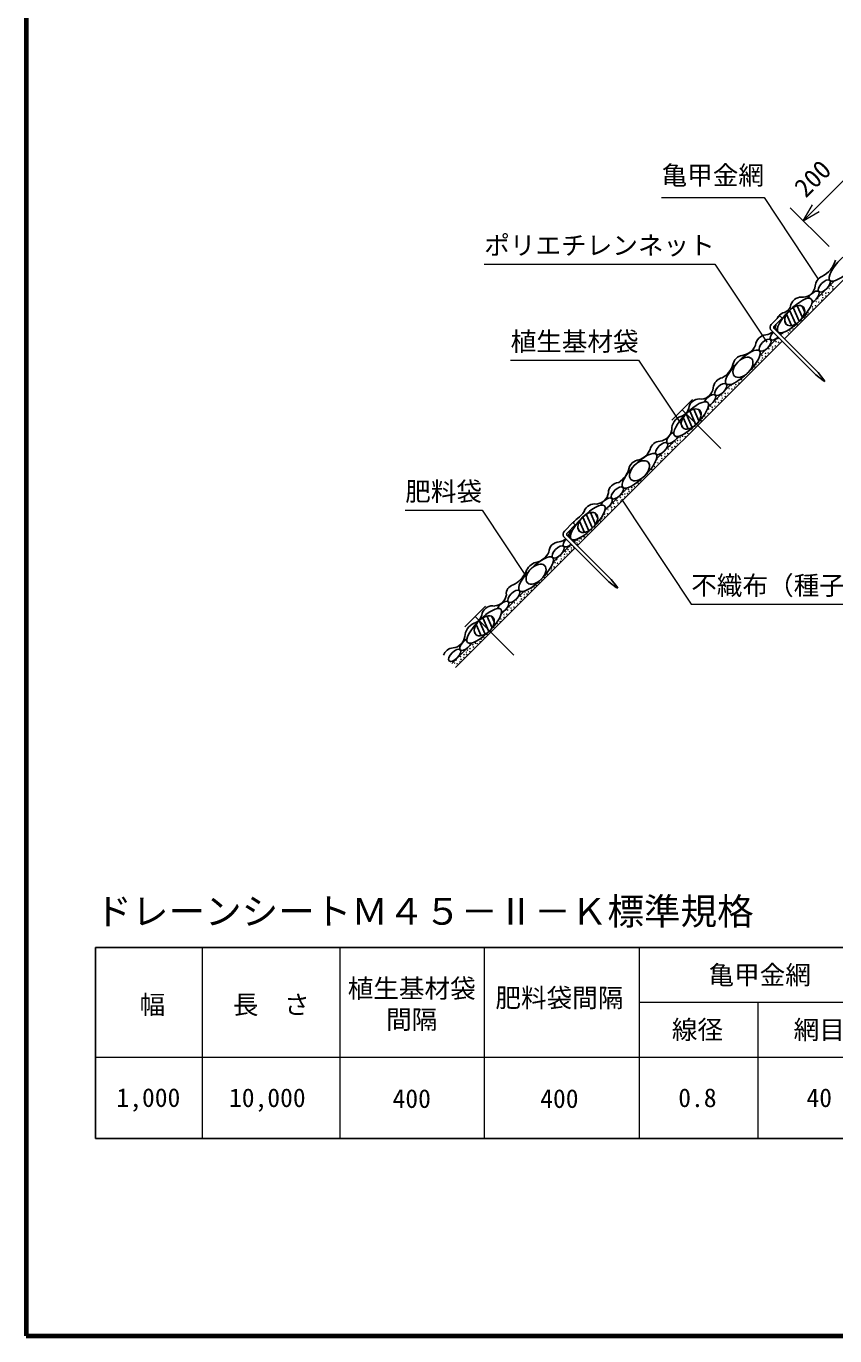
# Model space of a CAD drawing. Units: millimetres, scale not verified. Extents: x 200 to 8200, y 200 to 5838.
# Drawn here: x 200 to 2410, y 200 to 3782 of the extents above; entities that cross this region are included whole.
import ezdxf
from ezdxf.enums import TextEntityAlignment as Align

# ---------------------------------------------------------------- set-up
doc = ezdxf.new("R2010")
doc.units = ezdxf.units.MM
doc.header["$LTSCALE"] = 20
doc.layers.add('C-MTR', color=5, linetype='Continuous')
doc.layers.add('C-MTR-TXT', color=5, linetype='Continuous')
for name, color, linetype, lineweight in [('C-MTR-FRAM', 5, 'Continuous', 25), ('C-MTR-LINE', 5, 'Continuous', 13), ('C-STR', 1, 'Continuous', 25), ('C-STR-DIM', 1, 'Continuous', 13), ('C-STR-HTXT', 1, 'Continuous', 13), ('C-TTL', 2, 'Continuous', 70)]:
    doc.layers.add(name, color=color, linetype=linetype, lineweight=lineweight)
doc.styles.add('ＭＳ ゴシック', font='')
doc.styles.get('ＭＳ ゴシック').set_extended_font_data('MS Gothic')

msp = doc.modelspace()

# ---------------------------------------------------------------- linework, layer by layer
at = {"layer": 'C-MTR-FRAM'}
for p, q in [((389.65, 1262.4), (389.65, 739.4)), ((389.65, 1262.4), (4370.46, 1262.4)), ((389.65, 739.4), (4370.46, 739.4))]:
    msp.add_line(p, q, dxfattribs=at)
at = {"layer": 'C-MTR-LINE'}
for p, q in [((681.35, 1262.4), (681.35, 739.4)), ((1057.27, 1262.4), (1057.27, 739.4)), ((1451.7, 1262.4), (1451.7, 739.4)), ((1875.74, 1262.4), (1875.74, 739.4)), ((1875.74, 1112.4), (4370.46, 1112.4)), ((2199.97, 1112.4), (2199.97, 739.4)), ((389.65, 962.4), (4370.46, 962.4))]:
    msp.add_line(p, q, dxfattribs=at)
at = {"layer": 'C-STR', "color": 7}
for p, q in [((2272.74, 2927.02), (2832.06, 3486.34)), ((2347.19, 3022.69), (2409.88, 3085.38)), ((2236.77, 2966.53), (2260.06, 2989.84)), ((2266.42, 2983.47), (2245.18, 2962.21)), ((2266.42, 2983.47), (2260.06, 2989.84)), ((2234.91, 2952.1), (2358.76, 2828.33)), ((2244.88, 2954.86), (2365.12, 2834.69)), ((2262.13, 2937.63), (2268.46, 2943.96)), ((1717.39, 2371.68), (2266.37, 2920.66)), ((2205.77, 2881.27), (2255.76, 2931.26)), ((2380.68, 2814.9), (2365.12, 2834.69)), ((2064.35, 2739.85), (2127.03, 2802.53)), ((2378.56, 2812.78), (2358.76, 2828.33)), ((2378.56, 2812.78), (2383.16, 2810.3)), ((2383.16, 2810.3), (2380.68, 2814.9)), ((2021.13, 2761.42), (1964.56, 2704.86)), ((2098.91, 2627.07), (1992.84, 2733.14)), ((1973.16, 2648.66), (1985.61, 2661.11)), ((1922.93, 2598.43), (1973.18, 2648.68)), ((1781.5, 2457), (1844.19, 2519.69)), ((1671.08, 2400.85), (1694.37, 2424.15)), ((1700.74, 2417.79), (1679.49, 2396.53)), ((1700.74, 2417.79), (1694.37, 2424.15)), ((1640.08, 2315.58), (1690.08, 2365.58)), ((1669.22, 2386.42), (1793.07, 2262.64)), ((1679.19, 2389.18), (1799.44, 2269.01)), ((1696.44, 2371.94), (1702.77, 2378.27)), ((1707.05, 2361.34), (1717.39, 2371.68)), ((1373.94, 2028.22), (1700.69, 2354.97)), ((1812.88, 2247.09), (1793.07, 2262.64)), ((1815, 2249.21), (1799.44, 2269.01)), ((1498.66, 2174.16), (1561.35, 2236.85)), ((1812.88, 2247.09), (1817.47, 2244.62)), ((1817.47, 2244.62), (1815, 2249.21)), ((1455.34, 2195.64), (1398.77, 2139.07)), ((1533.12, 2061.29), (1427.06, 2167.35)), ((1363.33, 2038.83), (1407.39, 2082.89)), ((1408.79, 2084.29), (1419.93, 2095.43))]:
    msp.add_line(p, q, dxfattribs=at)
at = {"layer": 'C-STR', "color": 3}
for p, q in [((2296.79, 3012.66), (2313.4, 2974.79)), ((2307.84, 3017.34), (2321.98, 2985.11)), ((2321.44, 3016.19), (2327.99, 3001.28)), ((2273.52, 2976.09), (2277.8, 2966.33)), ((2278.67, 2994.22), (2292.28, 2963.2)), ((2287.05, 3004.98), (2303.52, 2967.45)), ((2013.94, 2729.81), (2030.56, 2691.95)), ((2024.99, 2734.5), (2039.13, 2702.27)), ((2038.6, 2733.35), (2045.15, 2718.43)), ((1990.68, 2693.24), (1994.96, 2683.48)), ((1995.82, 2711.38), (2009.43, 2680.36)), ((2004.21, 2722.13), (2020.67, 2684.61)), ((1721.37, 2439.29), (1737.83, 2401.77)), ((1731.1, 2446.97), (1747.72, 2409.1)), ((1742.15, 2451.66), (1756.29, 2419.43)), ((1755.76, 2450.51), (1762.3, 2435.59)), ((1707.83, 2410.4), (1712.12, 2400.64)), ((1712.98, 2428.54), (1726.59, 2397.52)), ((1438.52, 2156.45), (1454.99, 2118.92)), ((1448.26, 2164.13), (1464.87, 2126.26)), ((1459.31, 2168.81), (1473.45, 2136.59)), ((1472.92, 2167.66), (1479.46, 2152.75)), ((1424.99, 2127.56), (1429.27, 2117.8)), ((1430.14, 2145.69), (1443.75, 2114.67))]:
    msp.add_line(p, q, dxfattribs=at)
at = {"layer": 'C-STR', "color": 7}
for centre in [(2376.33, 3046.69), (2385.9, 3051.98), (2393.27, 3053.07), (2395.34, 3064.61), (2400.07, 3073.01), (2404.89, 3069.54), (2405.23, 3063.42), (2349.94, 3014.59), (2357.65, 3017.45), (2359.72, 3028.98), (2364.44, 3037.38), (2366.93, 3027.3), (2375.01, 3032.49), (2377.64, 3039.39), (2385.9, 3044.09), (2314.89, 2974.7), (2320.06, 2977.54), (2326.85, 2985.04), (2330.95, 2989.14), (2334.22, 2994.02), (2338.32, 2998.12), (2350.28, 3008.47), (2268.83, 2941.51), (2283.37, 2943.17), (2288.55, 2948.92), (2296.63, 2954.11), (2299.26, 2961.01), (2307.53, 2965.72), (2235.22, 2908.16), (2240.04, 2904.69), (2247.75, 2907.55), (2249.82, 2919.08), (2254.54, 2927.48), (2257.03, 2917.4), (2210.16, 2867.64), (2211.48, 2881.85), (2212.79, 2874.54), (2221.05, 2887.13), (2221.05, 2879.24), (2228.42, 2888.22), (2230.49, 2899.76), (2240.38, 2898.57), (2184.04, 2844.41), (2192.12, 2849.6), (2194.75, 2856.5), (2202.08, 2862.45), (2126.61, 2799.55), (2137.17, 2794.65), (2139.8, 2801.55), (2148.07, 2806.26), (2155.43, 2815.24), (2089.7, 2762.64), (2101.58, 2771.95), (2102.89, 2764.64), (2111.15, 2777.23), (2111.16, 2769.35), (2118.52, 2778.33), (2121.88, 2791.15), (2129.1, 2789.46), (2056.2, 2722.28), (2063.57, 2723.38), (2065.65, 2734.91), (2070.37, 2743.31), (2075.19, 2739.85), (2075.53, 2733.72), (2082.9, 2742.7), (2084.97, 2754.23), (2092.18, 2752.55), (2100.26, 2757.74), (2027.95, 2687.75), (2037.23, 2697.6), (2045.31, 2702.79), (2047.94, 2709.69), (2056.21, 2714.4), (1987.87, 2656.8), (1994.21, 2660.52), (2001.25, 2667.33), (2001.26, 2659.45), (2008.63, 2668.43), (2020.58, 2678.77), (1955.75, 2625.01), (1960.47, 2633.41), (1965.29, 2629.95), (1965.63, 2623.82), (1966.72, 2641.8), (1973, 2632.8), (1975.07, 2644.34), (1979.48, 2640.4), (1980.23, 2649.16), (1988.03, 2649.88), (1920.12, 2589.39), (1924.85, 2597.79), (1927.34, 2587.7), (1935.41, 2592.89), (1936.73, 2607.1), (1938.04, 2599.8), (1946.3, 2612.38), (1946.31, 2604.5), (1953.68, 2613.48), (1898.73, 2558.53), (1910.68, 2568.87), (1918.05, 2577.85), (1836.95, 2512.02), (1845.85, 2515.11), (1848.43, 2509.55), (1855.4, 2520.05), (1855.73, 2513.92), (1863.1, 2522.9), (1872.39, 2532.75), (1880.46, 2537.94), (1805.96, 2476.7), (1815.02, 2484.47), (1817.44, 2477.81), (1823.95, 2493.53), (1825.51, 2483), (1830.16, 2500.77), (1836.4, 2502.48), (1836.41, 2494.6), (1843.78, 2503.58), (1781.45, 2447.53), (1781.46, 2439.65), (1788.83, 2448.63), (1790.9, 2460.16), (1798.45, 2469.2), (1800.45, 2465.1), (1800.79, 2458.98), (1808.15, 2467.96), (1745.84, 2404.03), (1753.2, 2413.01), (1762.49, 2422.86), (1770.56, 2428.05), (1773.19, 2434.95), (1700.29, 2371.41), (1702.96, 2376.05), (1705.77, 2368.98), (1707.21, 2365.03), (1707.66, 2376.71), (1712.24, 2373.47), (1713.91, 2380.25), (1718.24, 2380), (1722.77, 2385.82), (1726.51, 2384.7), (1733.88, 2393.68), (1661.99, 2332.35), (1671.55, 2337.64), (1671.56, 2329.75), (1674.63, 2344.65), (1678.93, 2338.73), (1681, 2350.26), (1685.11, 2344.78), (1685.73, 2358.67), (1690.55, 2355.2), (1690.6, 2362.67), (1690.89, 2349.08), (1697.15, 2356.33), (1635.6, 2300.25), (1635.94, 2294.13), (1643.31, 2303.11), (1645.38, 2314.64), (1650.1, 2323.04), (1652.59, 2312.96), (1660.67, 2318.15), (1663.3, 2325.05), (1602.29, 2259.91), (1609.59, 2266.84), (1616.61, 2274.8), (1623.98, 2283.78), (1552.09, 2222.46), (1561.66, 2227.74), (1564.09, 2234.04), (1569.03, 2228.83), (1571.1, 2240.37), (1573.27, 2234.82), (1580.65, 2245.3), (1580.99, 2239.18), (1588.36, 2248.16), (1593.64, 2252.68), (1516.15, 2185.42), (1520.88, 2193.82), (1525.7, 2190.35), (1533.41, 2193.21), (1535.48, 2204.74), (1540.2, 2213.14), (1542.69, 2203.06), (1550.77, 2208.25), (1553.4, 2215.15), (1561.66, 2219.85), (1495.82, 2153.3), (1497.14, 2167.51), (1498.45, 2160.2), (1506.71, 2172.79), (1506.71, 2164.9), (1514.08, 2173.88), (1526.04, 2184.23), (1459.13, 2118.93), (1471.09, 2129.28), (1478.46, 2138.26), (1487.74, 2148.11), (1413.14, 2079.57), (1420.77, 2090.31), (1422.35, 2084.19), (1428.41, 2094.7), (1432.79, 2093.16), (1440.87, 2098.35), (1443.5, 2105.25), (1451.76, 2109.95), (1375.35, 2048.29), (1385.92, 2043.4), (1387.24, 2057.61), (1388.55, 2050.3), (1396.81, 2062.89), (1396.82, 2055.01), (1403.05, 2069.86), (1404.18, 2063.99), (1406.26, 2075.52), (1412.78, 2071.05), (1377.84, 2038.21)]:
    msp.add_circle(centre, 0.3, dxfattribs=at)
at = {"layer": 'C-STR'}
for centre, radius, start, end in [((2342.8, 3162.08), 72.48, 296.45539, 343.9593), ((2387.4, 3069.38), 30.42, 113.88323, 176.11209), ((2321.62, 3076.17), 35.75, 275.92465, 352.39909), ((2262.48, 3025.66), 28.63, 282.77892, 349.85859), ((2319.45, 3010.77), 30.42, 78.88791, 161.11209), ((2281.34, 2968.72), 31.6, 113.34722, 153.45186), ((2224.31, 2907.21), 30.42, 93.88791, 176.11209), ((2216.96, 2969.94), 32.82, 279.26606, 315.13625), ((2216.96, 2969.94), 32.82, 331.05756, 354.25027), ((2149.88, 2929.33), 48.43, 279.24053, 335.53524), ((2160.99, 2852.6), 29.11, 96.57735, 172.75162), ((2074.06, 2874.06), 60.72, 297.8885, 342.96694), ((2108.63, 2790.61), 30.42, 101.70733, 176.11209), ((2040.68, 2732), 30.42, 78.88791, 161.11209), ((2042.85, 2797.4), 35.75, 275.92465, 352.39909), ((1981.55, 2743.91), 30.42, 286.10374, 356.11209), ((2001.48, 2679.54), 36.98, 108.09632, 182.37535), ((1929.1, 2682.73), 35.75, 275.92465, 352.39909), ((1859.29, 2642.47), 49.49, 289.01392, 338.89812), ((1934.85, 2616.83), 30.42, 93.88791, 165.09736), ((1878.22, 2564.11), 31.7, 95.07481, 169.80412), ((1786.66, 2587.68), 62.97, 301.59649, 347.69695), ((1821.71, 2503.7), 30.42, 93.88791, 176.11209), ((1753.76, 2445.08), 30.42, 78.88791, 161.11209), ((1755.94, 2510.49), 35.75, 275.92465, 352.39909), ((1675.65, 2482.81), 56.66, 303.7058, 330.52677), ((1651.83, 2407.3), 35.75, 325.53246, 355.52757), ((1736.52, 2394.32), 50.75, 125.42578, 144.87608), ((1658.62, 2341.52), 30.42, 93.88791, 176.11209), ((1651.83, 2407.3), 35.75, 277.60091, 311.04461), ((1583.93, 2363.01), 48.42, 281.50591, 336.34904), ((1606.09, 2274.64), 42.79, 106.99327, 160.23347), ((1494.58, 2324.25), 79.44, 297.22151, 333.74964), ((1477.17, 2231.72), 35.75, 275.92465, 352.39909), ((1536.98, 2229.82), 24.55, 104.31008, 186.62618), ((1474.99, 2166.31), 30.42, 78.88791, 161.11209), ((1415.87, 2178.22), 30.42, 286.10374, 356.11209), ((1441.66, 2109.78), 42.89, 113.87088, 176.60078), ((1369.17, 2051.15), 30.42, 93.88791, 159.9577), ((1363.41, 2117.05), 35.75, 275.92465, 352.39909)]:
    msp.add_arc(centre, radius, start, end, dxfattribs=at)
at = {"layer": 'C-STR', "color": 7}
for centre, radius, start, end in [((2245.45, 2958.08), 12.12, 135.76262, 209.53793), ((2248.41, 2958.4), 5, 130.3409, 225.01704), ((2085.4, 2922.9), 124.55, 312.99693, 315.002), ((1679.76, 2392.39), 12.12, 135.76262, 209.53793), ((1682.73, 2392.72), 5, 130.3409, 225.01704), ((1370.63, 2039.89), 0.3, 45, 176.71332), ((1370.63, 2039.89), 0.3, 273.28668, 45)]:
    msp.add_arc(centre, radius, start, end, dxfattribs=at)
for centre, major_axis, ratio in [((2442.17, 3131.82), (45.46, 45.46), 0.311111), ((2381.56, 3071.21), (15.15, 15.15), 0.466608), ((2300.75, 2990.39), (45.46, 45.46), 0.311111), ((2159.33, 2848.97), (45.46, 45.46), 0.311111), ((2219.94, 2909.58), (15.15, 15.15), 0.466608), ((2159.33, 2848.97), (-23.33, -23.76), 0.600605), ((2098.72, 2788.36), (15.15, 15.15), 0.466608), ((2017.91, 2707.55), (45.46, 45.46), 0.311111), ((1876.49, 2566.13), (45.46, 45.46), 0.311111), ((1937.1, 2626.74), (15.15, 15.15), 0.466608), ((1876.49, 2566.13), (-23.33, -23.76), 0.600605), ((1815.88, 2505.52), (15.15, 15.15), 0.466608), ((1735.07, 2424.71), (45.46, 45.46), 0.311111), ((1593.65, 2283.29), (45.46, 45.46), 0.311111), ((1654.25, 2343.9), (15.15, 15.15), 0.466608), ((1593.65, 2283.29), (-23.33, -23.76), 0.600605), ((1533.04, 2222.68), (15.15, 15.15), 0.466608), ((1452.22, 2141.87), (45.46, 45.46), 0.311111), ((1371.41, 2061.05), (15.15, 15.15), 0.466608)]:
    msp.add_ellipse(centre, major_axis=major_axis, ratio=ratio, dxfattribs=at)
for centre, start_param, end_param in [((2351.26, 3040.9), 4.0824021, 8.4818386), ((2351.26, 3040.9), 5.8177434, 6.3846724), ((2250.37, 2939.92), 1.679041, 4.6044219), ((2250.37, 2939.92), 0.9487388, 1.2535276), ((2250.37, 2939.92), 5.0299352, 5.3414091), ((2068.42, 2758.06), 4.0824021, 8.4818386), ((2068.42, 2758.06), 5.8177365, 6.3846724), ((1967.53, 2657.08), 0.9487388, 5.3414091), ((1785.57, 2475.22), 4.0824716, 8.4838348), ((1684.68, 2374.24), 1.679041, 4.6044219), ((1684.68, 2374.24), 0.9487388, 1.2535276), ((1684.68, 2374.24), 5.0299352, 5.3414091), ((1502.73, 2192.37), 4.0824721, 8.4838344), ((1401.84, 2091.39), 0.9487388, 5.3414091)]:
    msp.add_ellipse(centre, major_axis=(15.15, 15.15), ratio=0.466608, start_param=start_param, end_param=end_param, dxfattribs=at)
at = {"layer": 'C-STR', "color": 3}
for centre in [(2300.78, 2990.42), (2017.94, 2707.58), (1735.1, 2424.74), (1452.25, 2141.9)]:
    msp.add_ellipse(centre, major_axis=(-23.25, -23.84), ratio=0.600605, dxfattribs=at)
at = {"layer": 'C-STR-DIM'}
for p, q in [((2324.21, 3249.78), (2465.63, 3391.21)), ((2394.92, 3179.07), (2288.85, 3285.14)), ((2324.21, 3249.78), (2349.21, 3293.09)), ((2324.21, 3249.78), (2367.51, 3274.78))]:
    msp.add_line(p, q, dxfattribs=at)
at = {"layer": 'C-STR-HTXT'}
for p, q in [((1936.97, 3313.18), (2216.97, 3313.18)), ((2216.97, 3313.18), (2365.36, 3090.35)), ((1452.14, 3131.59), (2082.14, 3131.59)), ((2082.14, 3131.59), (2224.57, 2917.7)), ((1524.12, 2868.65), (1874.12, 2868.65)), ((1874.12, 2868.65), (1990.52, 2693.85)), ((1826.89, 2488.29), (2017.99, 2201.32)), ((1236.09, 2458.41), (1446.09, 2458.41)), ((1446.09, 2458.41), (1567.12, 2276.66)), ((2017.99, 2201.32), (3627.99, 2201.32))]:
    msp.add_line(p, q, dxfattribs=at)
at = {"layer": 'C-TTL'}
msp.add_lwpolyline([(200, 200), (8200, 200), (8200, 5740), (200, 5740)], close=True, dxfattribs=at)

# ---------------------------------------------------------------- texts
at = {"layer": 'C-MTR', "style": 'ＭＳ ゴシック'}
msp.add_text('ドレーンシートＭ４５－Ⅱ－Ｋ標準規格', height=73.31, dxfattribs=at).set_placement((388.84, 1302.4), align=Align.BOTTOM_LEFT)
at = {"layer": 'C-MTR-TXT', "style": 'ＭＳ ゴシック'}
msp.add_text('亀甲金網', height=51.32, dxfattribs=at).set_placement((2065.09, 1186.97), align=Align.MIDDLE_LEFT)
for s, p in [('植生基材袋', (1253.92, 1150.2)), ('幅', (544.82, 1105.81)), ('長\u3000さ', (869.94, 1105.81)), ('線径', (2034.88, 1037.19)), ('網目', (2367.87, 1037.19)), ('1,000', (534.02, 851.59)), ('10,000', (859.14, 851.23)), ('400', (1253.92, 848.91)), ('400', (1657.53, 848.91)), ('0.8', (2034.88, 851.23)), ('40', (2367.87, 851.23))]:
    msp.add_text(s, height=51.32, dxfattribs=at).set_placement(p, align=Align.MIDDLE_CENTER)
for s, p in [('肥料袋間隔', (1657.53, 1083.4)), ('間隔', (1253.92, 1024.2))]:
    msp.add_text(s, height=51.32, dxfattribs=at).set_placement(p, align=Align.BOTTOM_CENTER)
at = {"layer": 'C-STR-DIM', "color": 7, "style": 'ＭＳ ゴシック'}
msp.add_text('200', height=51.32, rotation=45, dxfattribs=at).set_placement((2341.74, 3299.42), align=Align.BOTTOM_LEFT)
at = {"layer": 'C-STR-HTXT', "color": 7, "style": 'ＭＳ ゴシック'}
for s, p in [('亀甲金網', (1936.97, 3333.18)), ('ポリエチレンネット', (1452.14, 3141.59)), ('植生基材袋', (1524.12, 2878.65)), ('肥料袋', (1236.09, 2468.41)), ('不織布（種子・肥料・土壌改良資材・土壌凝集剤）', (2017.99, 2211.32))]:
    msp.add_text(s, height=51.32, dxfattribs=at).set_placement(p, align=Align.BOTTOM_LEFT)

doc.saveas('drawing.dxf')
